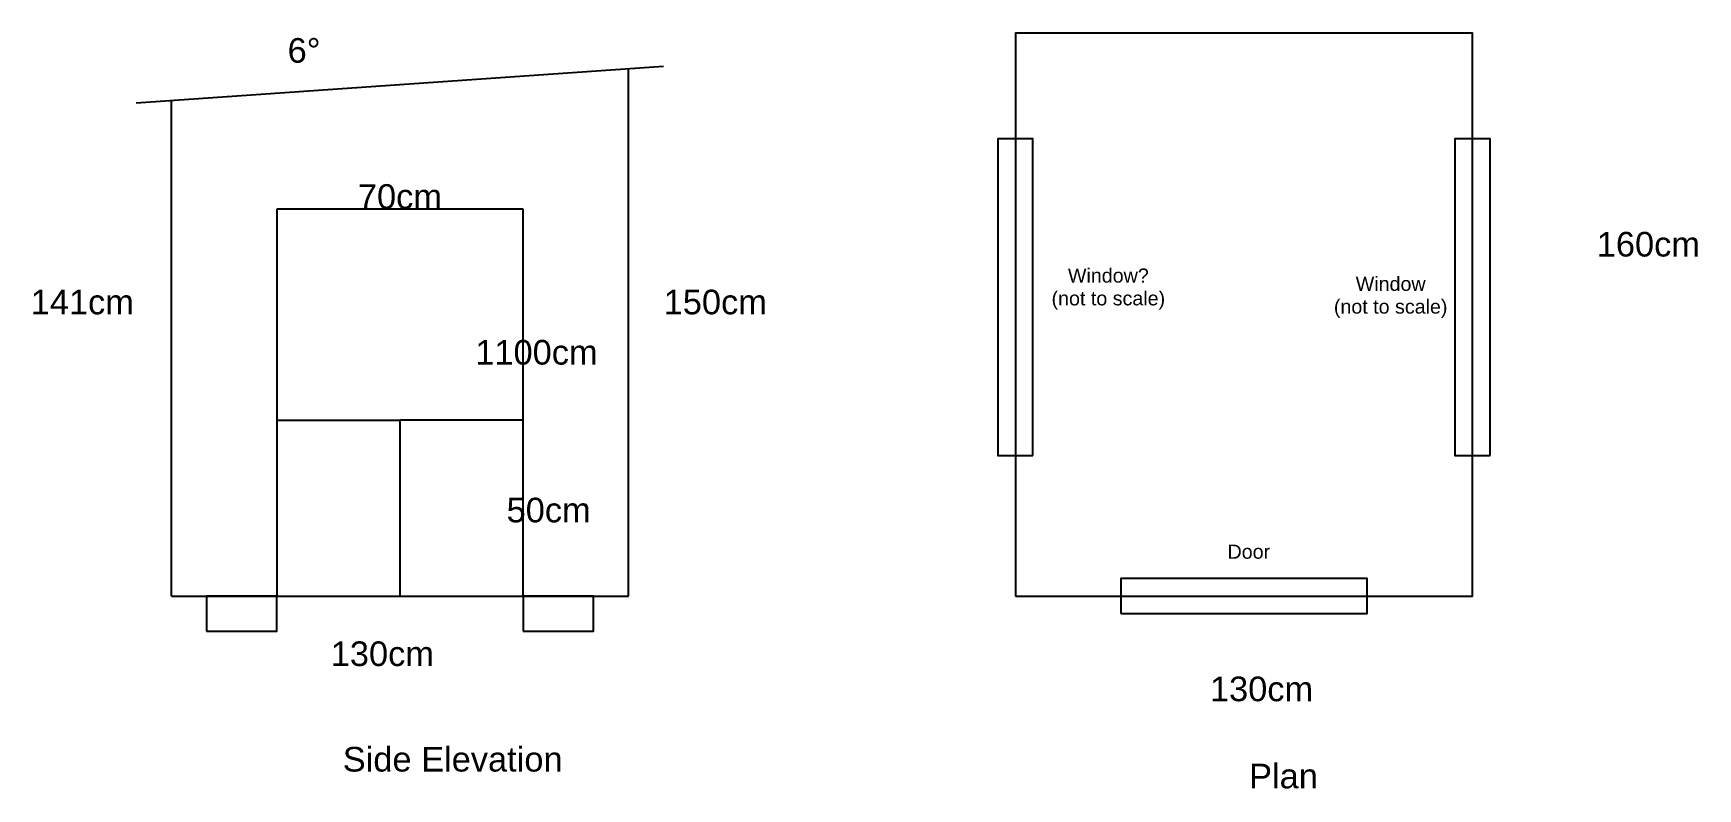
# Model space of a CAD drawing. Header units: metres. Extents: x -0.39 to 4.34, y -0.55 to 1.6.
import ezdxf

# ---------------------------------------------------------------- set-up
doc = ezdxf.new("R2010")
doc.units = ezdxf.units.M
doc.layers.add('den', color=6, linetype='Continuous', lineweight=25, true_color=0xff00ff)
doc.styles.add('textstyle11', font='')
doc.styles.add('textstyle12', font='')
doc.styles.add('textstyle13', font='')
doc.styles.add('textstyle14', font='')
doc.styles.add('textstyle15', font='')
doc.styles.add('textstyle16', font='')
doc.styles.add('textstyle17', font='')
doc.styles.add('textstyle18', font='')
doc.styles.add('textstyle19', font='')
doc.styles.add('textstyle20', font='')
doc.styles.add('textstyle21', font='')
doc.styles.add('textstyle22', font='')
doc.styles.add('textstyle23', font='')
doc.styles.add('textstyle24', font='')
doc.styles.get('textstyle11').set_extended_font_data('Arial')
doc.styles.get('textstyle12').set_extended_font_data('Arial')
doc.styles.get('textstyle13').set_extended_font_data('Arial')
doc.styles.get('textstyle14').set_extended_font_data('Arial')
doc.styles.get('textstyle15').set_extended_font_data('Arial')
doc.styles.get('textstyle16').set_extended_font_data('Arial')
doc.styles.get('textstyle17').set_extended_font_data('Arial')
doc.styles.get('textstyle18').set_extended_font_data('Arial')
doc.styles.get('textstyle19').set_extended_font_data('Arial')
doc.styles.get('textstyle20').set_extended_font_data('Arial')
doc.styles.get('textstyle21').set_extended_font_data('Arial')
doc.styles.get('textstyle22').set_extended_font_data('Arial')
doc.styles.get('textstyle23').set_extended_font_data('Arial')
doc.styles.get('textstyle24').set_extended_font_data('Arial')

# ---------------------------------------------------------------- blocks, each defined once
blk = doc.blocks.new('den door')
at = {"layer": 'den'}
for p, q in [((0.35, 0.6), (-0.35, 0.6)), ((-0.35, 0.6), (-0.35, -0.5)), ((0.35, -0.5), (0.35, 0.6)), ((-0.35, 0), (0, 0))]:
    blk.add_line(p, q, dxfattribs=at)
at = {"layer": 'den', "flags": 128}
blk.add_lwpolyline([(0, -0.5), (0.35, -0.5), (0.35, 0), (0, 0)], close=True, dxfattribs=at)
blk = doc.blocks.new('den widerer')
at = {"layer": 'den'}
for p, q in [((-0.0998, 1.4021), (1.3998, 1.507)), ((1.3, 0), (1.3, 1.5)), ((0, 0), (0, 1.409)), ((0, 0), (1.3, 0)), ((0.45, 0), (1.25, 0)), ((0.45, 0), (0.85, 0))]:
    blk.add_line(p, q, dxfattribs=at)
at = {"layer": 'den', "flags": 128}
for points in [[(0.1, -0.1), (0.3, -0.1), (0.3, 0), (0.1, 0)], [(1, -0.1), (1.2, -0.1), (1.2, 0), (1, 0)]]:
    blk.add_lwpolyline(points, close=True, dxfattribs=at)
at = {"layer": 'den'}
blk.add_blockref('den door', (0.65, 0.5), dxfattribs=at)

msp = doc.modelspace()

# ---------------------------------------------------------------- linework, layer by layer
at = {"layer": 'den', "flags": 128}
for points in [[(2.4, 0), (3.7, 0), (3.7, 1.6), (2.4, 1.6)], [(2.45, 0.4), (2.45, 1.3), (2.35, 1.3), (2.35, 0.4)], [(3.75, 0.4), (3.75, 1.3), (3.65, 1.3), (3.65, 0.4)], [(2.7, -0.05), (3.4, -0.05), (3.4, 0.05), (2.7, 0.05)]]:
    msp.add_lwpolyline(points, close=True, dxfattribs=at)

# ---------------------------------------------------------------- block references
at = {"layer": 'den'}
msp.add_blockref('den widerer', (0, 0), dxfattribs=at)

# ---------------------------------------------------------------- texts
at = {"layer": 'den', "line_spacing_factor": 0.971628}
for s, insert, char_height, attachment_point, style in [('\\c32767;6%%d', (0.3774, 1.5154), 0.07, 8, 'textstyle21'), ('\\c32767;70cm', (0.65, 1.1), 0.07, 8, 'textstyle20'), ('\\c32767;160cm', (4.2, 0.9643), 0.07, 8, 'textstyle17'), ('\\c32767;Window?\\P(not to scale)', (2.6644, 0.8144), 0.04, 8, 'textstyle16'), ('\\c32767;Window\\P(not to scale)', (3.4672, 0.7909), 0.04, 8, 'textstyle15'), ('\\c32767;141cm', (-0.4, 0.8), 0.07, 7, 'textstyle18'), ('\\c32767;150cm', (1.4, 0.8), 0.07, 7, 'textstyle11'), ('\\c32767;1100cm', (0.8643, 0.657), 0.07, 7, 'textstyle19'), ('\\c32767;50cm', (0.9533, 0.2085), 0.07, 7, 'textstyle22'), ('\\c32767;Door', (3.0639, 0.1056), 0.04, 8, 'textstyle14'), ('\\c32767;130cm', (0.6, -0.2), 0.07, 8, 'textstyle12'), ('\\c32767;130cm', (3.1, -0.3), 0.07, 8, 'textstyle13')]:
    msp.add_mtext(s, dxfattribs=dict(at, insert=insert, char_height=char_height, attachment_point=attachment_point, style=style))
at = {"layer": 'den', "color": 136, "true_color": 0x008080, "char_height": 0.07, "attachment_point": 8, "line_spacing_factor": 0.971628}
for s, insert, style in [('Side Elevation', (0.8, -0.5), 'textstyle23'), ('Plan', (3.1624, -0.5478), 'textstyle24')]:
    msp.add_mtext(s, dxfattribs=dict(at, insert=insert, style=style))

doc.saveas('drawing.dxf')
